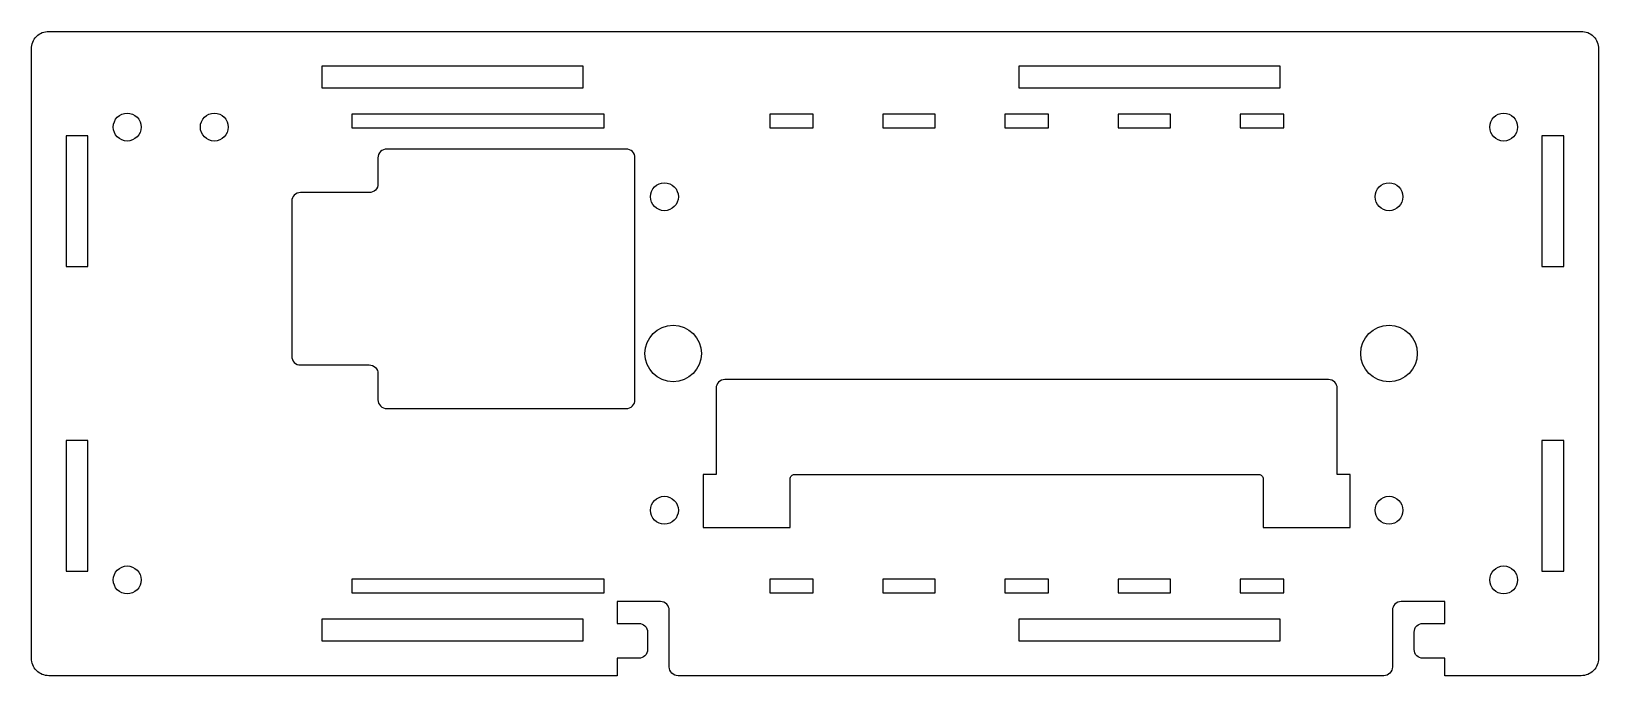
# Model space of a CAD drawing. Header units: millimetres. Extents: x 157 to 337, y 12 to 86.
import ezdxf

# ---------------------------------------------------------------- set-up
doc = ezdxf.new("R2010")
doc.units = ezdxf.units.MM
doc.layers.get('0').update_dxf_attribs({"linetype": 'CONTINUOUS'})

msp = doc.modelspace()

# ---------------------------------------------------------------- linework, layer by layer
for points in [[(335.04, 85.72, -0.414214), (337.04, 83.72), (337.04, 13.72, -0.414214), (335.04, 11.72), (319.37, 11.72), (319.37, 13.72), (316.87, 13.72), (316.87, 13.72, -0.414214), (315.87, 14.72), (315.87, 16.72, -0.414214), (316.87, 17.72), (319.37, 17.72), (319.37, 20.22), (314.37, 20.22, 0.414214), (313.37, 19.22), (313.37, 12.72, -0.414214), (312.37, 11.72), (231.37, 11.72, -0.414214), (230.37, 12.72), (230.37, 19.22, 0.414214), (229.37, 20.22), (224.37, 20.22), (224.37, 17.72), (226.87, 17.72, -0.414214), (227.87, 16.72), (227.87, 14.72, -0.414214), (226.87, 13.72), (224.37, 13.72), (224.37, 11.72), (159.14, 11.72, -0.414214), (157.14, 13.72), (157.14, 83.72, -0.414214), (159.14, 85.72)], [(196.93, 68.2, -0.414214), (195.93, 67.2), (188.03, 67.2, 0.414214), (187.03, 66.2), (187.03, 48.4, 0.414214), (188.03, 47.4), (195.93, 47.4, -0.414214), (196.93, 46.4), (196.93, 43.4, 0.414214), (197.93, 42.4), (225.43, 42.4, 0.414214), (226.43, 43.4), (226.43, 71.2, 0.414214), (225.43, 72.2), (197.93, 72.2, 0.414214), (196.93, 71.2)], [(235.74, 44.72), (235.74, 34.82), (234.24, 34.82), (234.24, 28.72), (244.24, 28.72), (244.24, 34.32, -0.414214), (244.74, 34.82), (298.04, 34.82, -0.414214), (298.54, 34.32), (298.54, 28.72), (308.54, 28.72), (308.54, 34.82), (307.04, 34.82), (307.04, 44.72, 0.414214), (306.04, 45.72), (236.74, 45.72, 0.414214)]]:
    msp.add_lwpolyline(points, format="xyb", close=True)
for points in [[(190.48, 81.72), (190.48, 79.22), (220.48, 79.22), (220.48, 81.72)], [(270.48, 81.72), (270.48, 79.22), (300.48, 79.22), (300.48, 81.72)], [(193.91, 76.22), (193.91, 74.62), (222.91, 74.62), (222.91, 76.22)], [(241.89, 74.62), (246.89, 74.62), (246.89, 76.22), (241.89, 76.22)], [(260.89, 74.62), (260.89, 76.22), (254.89, 76.22), (254.89, 74.62)], [(273.89, 74.62), (273.89, 76.22), (268.89, 76.22), (268.89, 74.62)], [(281.89, 74.62), (287.89, 74.62), (287.89, 76.22), (281.89, 76.22)], [(300.89, 74.62), (300.89, 76.22), (295.89, 76.22), (295.89, 74.62)], [(163.64, 73.72), (161.14, 73.72), (161.14, 58.72), (163.64, 58.72)], [(333.04, 73.72), (330.54, 73.72), (330.54, 58.72), (333.04, 58.72)], [(163.64, 38.72), (161.14, 38.72), (161.14, 23.72), (163.64, 23.72)], [(330.54, 23.72), (333.04, 23.72), (333.04, 38.72), (330.54, 38.72)], [(222.91, 22.82), (193.91, 22.82), (193.91, 21.22), (222.91, 21.22)], [(241.89, 21.22), (246.89, 21.22), (246.89, 22.82), (241.89, 22.82)], [(254.89, 21.22), (260.89, 21.22), (260.89, 22.82), (254.89, 22.82)], [(268.89, 21.22), (273.89, 21.22), (273.89, 22.82), (268.89, 22.82)], [(281.89, 21.22), (287.89, 21.22), (287.89, 22.82), (281.89, 22.82)], [(295.89, 22.82), (295.89, 21.22), (300.89, 21.22), (300.89, 22.82)], [(220.48, 15.72), (220.48, 18.22), (190.48, 18.22), (190.48, 15.72)], [(270.48, 18.22), (270.48, 15.72), (300.48, 15.72), (300.48, 18.22)]]:
    msp.add_lwpolyline(points, close=True)
for centre, radius in [((168.14, 74.72), 1.6), ((178.14, 74.72), 1.6), ((326.14, 74.72), 1.6), ((229.81, 66.72), 1.6), ((312.98, 66.72), 1.6), ((230.81, 48.72), 3.25), ((312.98, 48.72), 3.25), ((229.81, 30.72), 1.6), ((312.98, 30.72), 1.6), ((168.14, 22.72), 1.6), ((326.14, 22.72), 1.6)]:
    msp.add_circle(centre, radius)

doc.saveas('drawing.dxf')
